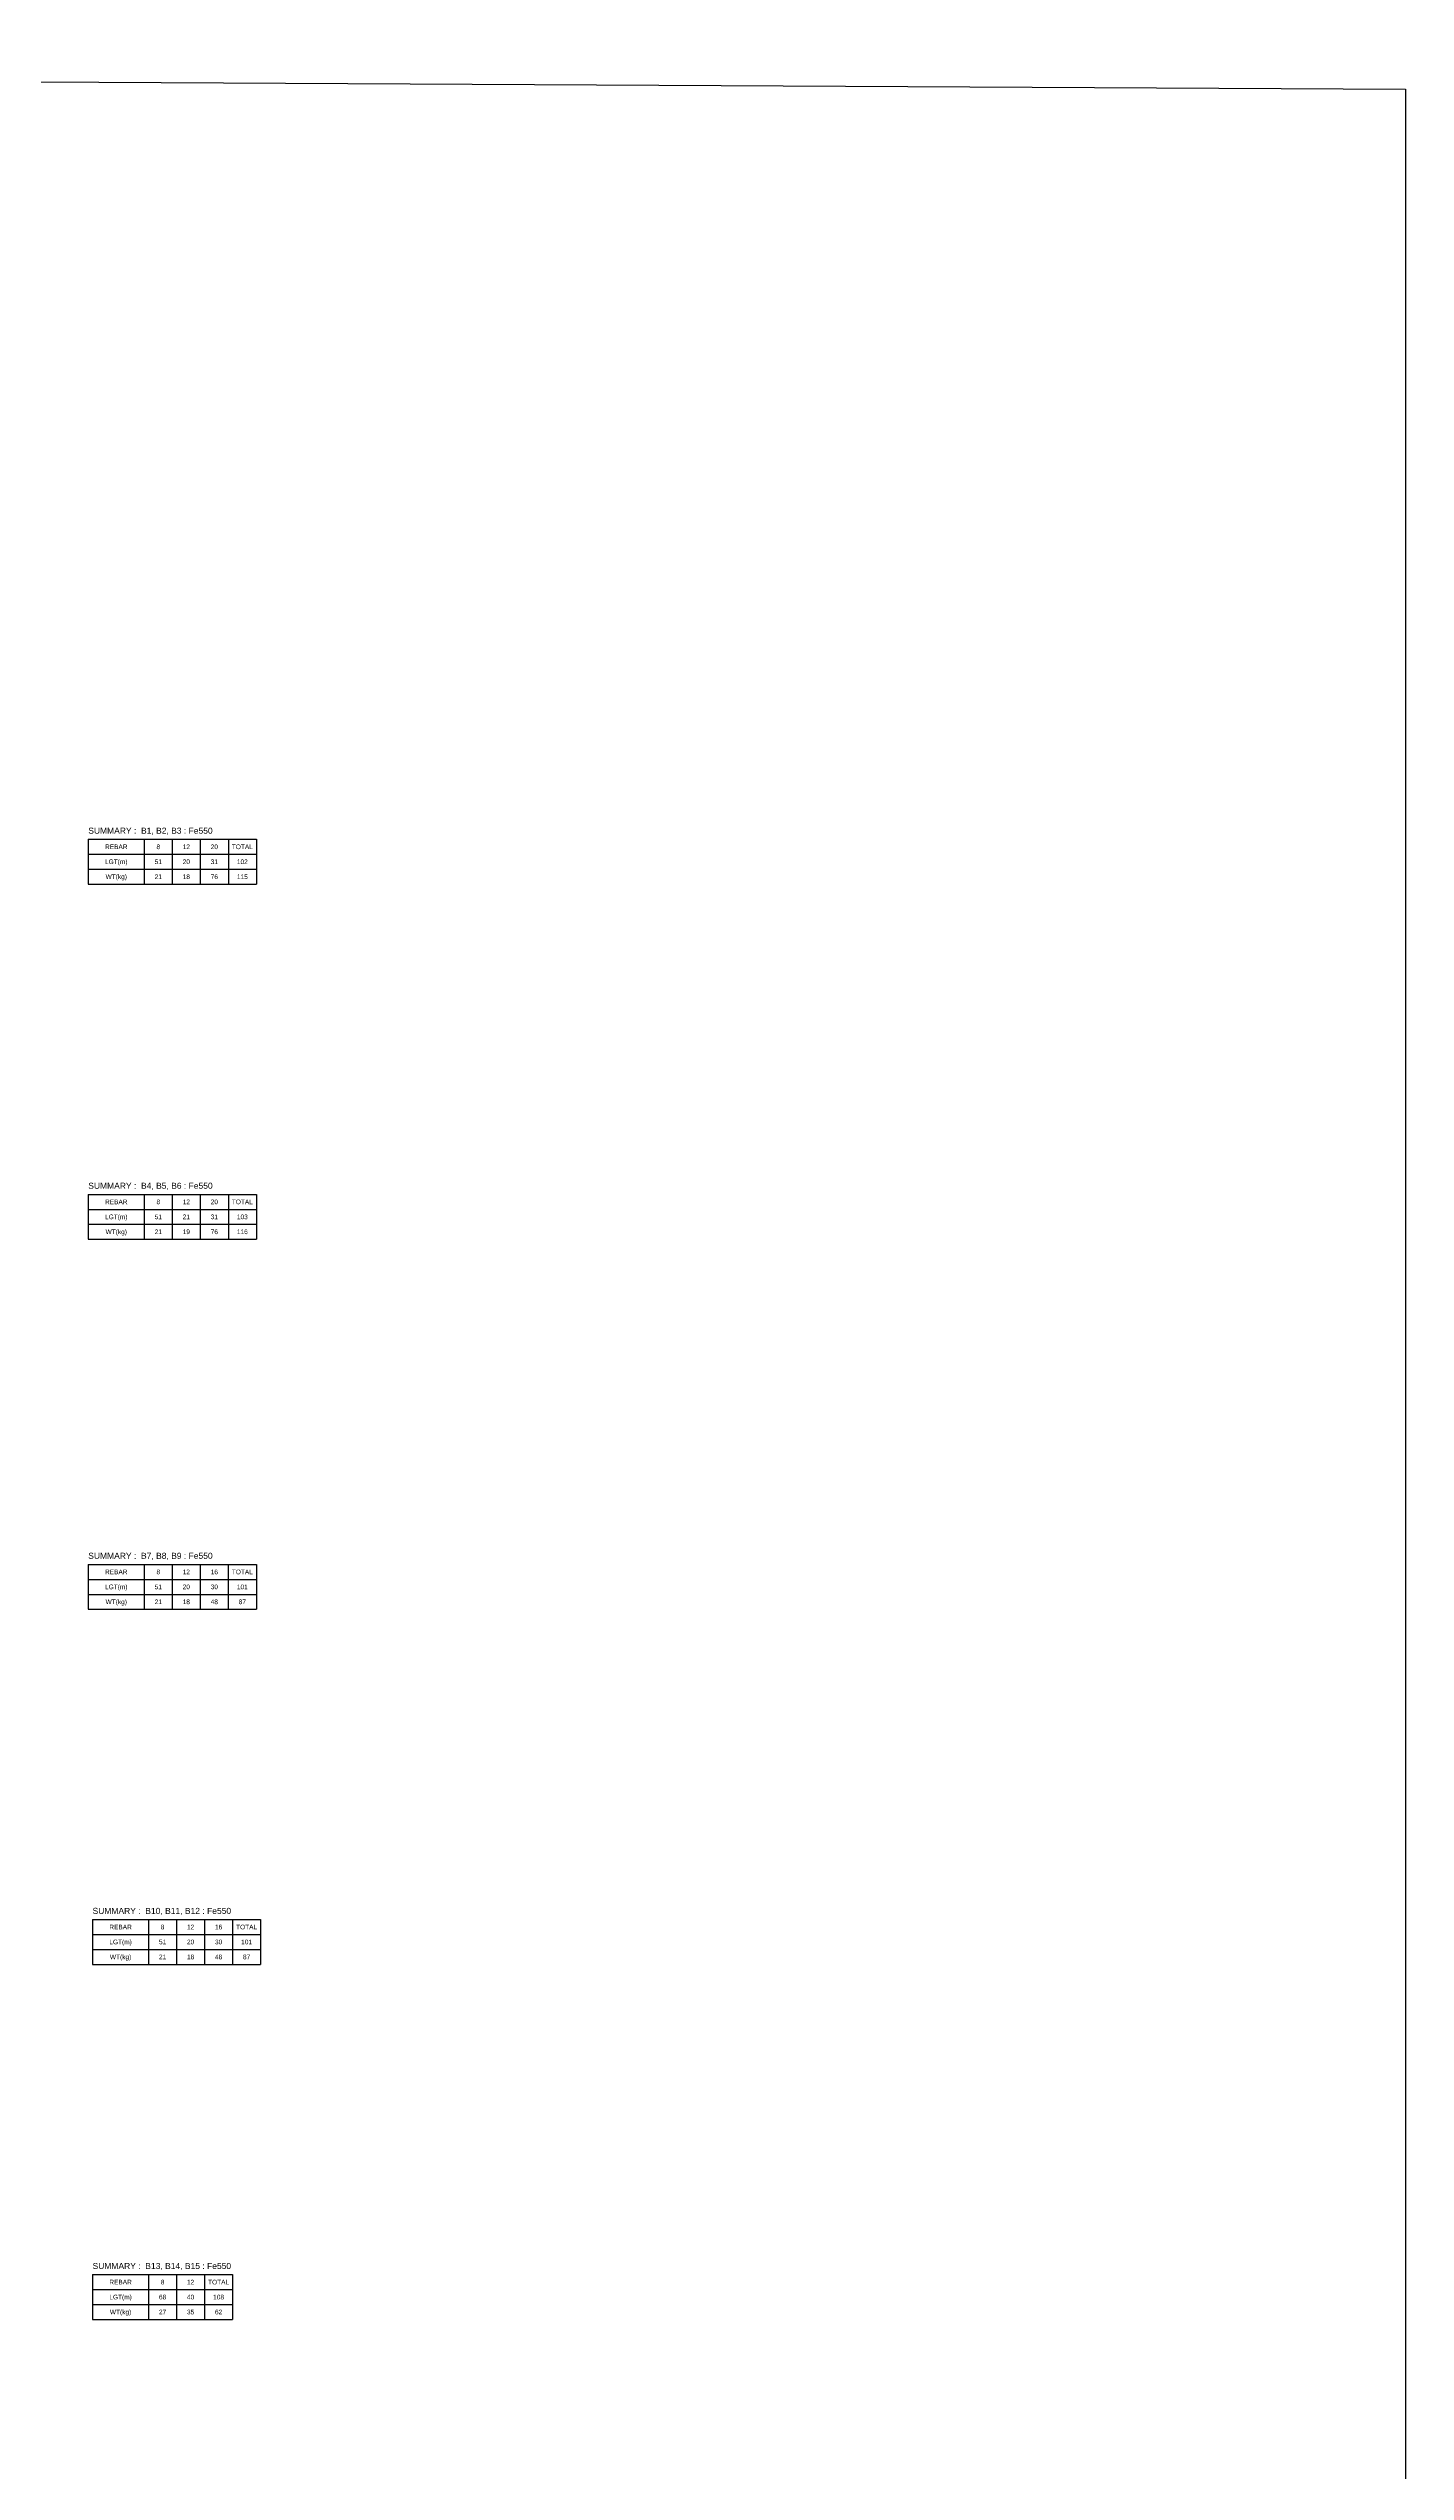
# Model space of a CAD drawing. Header units: inches. Extents: x -816171 to 9366335, y -450961 to 689132.
# Drawn here: x 2841448 to 2914116, y 263185 to 392839 of the extents above; entities that cross this region are included whole.
import ezdxf
from ezdxf.enums import TextEntityAlignment as Align

# ---------------------------------------------------------------- set-up
doc = ezdxf.new("R2010")
doc.units = ezdxf.units.IN
doc.header["$MEASUREMENT"] = 0
for name, color, linetype in [('Schedule Header', 4, 'Continuous'), ('Schedule Line', 60, 'Continuous'), ('Text', 31, 'Continuous')]:
    doc.layers.add(name, color=color, linetype=linetype)
doc.styles.add('SC-SansSerif', font='SansSerif')

msp = doc.modelspace()

# ---------------------------------------------------------------- linework, layer by layer
msp.add_lwpolyline([(2507663.83403, 392838.94799), (2914115.59183, 390657.34345), (2914115.59183, 139178.61934), (2507663.83403, 141360.22388)], close=True)
at = {"layer": 'Schedule Line'}
for p, q in [((2843581.35401, 350521.25141), (2852581.35401, 350521.25141)), ((2843581.35401, 350521.25141), (2843581.35401, 348121.25141)), ((2846581.35401, 350521.25141), (2846581.35401, 348121.25141)), ((2848081.35401, 350521.25141), (2848081.35401, 348121.25141)), ((2849581.35401, 350521.25141), (2849581.35401, 348121.25141)), ((2851081.35401, 350521.25141), (2851081.35401, 348121.25141)), ((2852581.35401, 350521.25141), (2852581.35401, 348121.25141)), ((2843581.35401, 349721.25141), (2852581.35401, 349721.25141)), ((2843581.35401, 348921.25141), (2852581.35401, 348921.25141)), ((2843581.35401, 348121.25141), (2852581.35401, 348121.25141)), ((2843581.35401, 331521.25141), (2852581.35401, 331521.25141)), ((2843581.35401, 331521.25141), (2843581.35401, 329121.25141)), ((2843581.35401, 330721.25141), (2852581.35401, 330721.25141)), ((2846581.35401, 331521.25141), (2846581.35401, 329121.25141)), ((2848081.35401, 331521.25141), (2848081.35401, 329121.25141)), ((2849581.35401, 331521.25141), (2849581.35401, 329121.25141)), ((2851081.35401, 331521.25141), (2851081.35401, 329121.25141)), ((2852581.35401, 331521.25141), (2852581.35401, 329121.25141)), ((2843581.35401, 329921.25141), (2852581.35401, 329921.25141)), ((2843581.35401, 329121.25141), (2852581.35401, 329121.25141)), ((2843580.86342, 311721.25141), (2852580.86342, 311721.25141)), ((2843580.86342, 311721.25141), (2843580.86342, 309321.25141)), ((2846580.86342, 311721.25141), (2846580.86342, 309321.25141)), ((2848080.86342, 311721.25141), (2848080.86342, 309321.25141)), ((2849580.86342, 311721.25141), (2849580.86342, 309321.25141)), ((2851080.86342, 311721.25141), (2851080.86342, 309321.25141)), ((2852580.86342, 311721.25141), (2852580.86342, 309321.25141)), ((2843580.86342, 310921.25141), (2852580.86342, 310921.25141)), ((2843580.86342, 310121.25141), (2852580.86342, 310121.25141)), ((2843580.86342, 309321.25141), (2852580.86342, 309321.25141)), ((2843810.86342, 292721.25141), (2852810.86342, 292721.25141)), ((2843810.86342, 292721.25141), (2843810.86342, 290321.25141)), ((2843810.86342, 291921.25141), (2852810.86342, 291921.25141)), ((2846810.86342, 292721.25141), (2846810.86342, 290321.25141)), ((2848310.86342, 292721.25141), (2848310.86342, 290321.25141)), ((2849810.86342, 292721.25141), (2849810.86342, 290321.25141)), ((2851310.86342, 292721.25141), (2851310.86342, 290321.25141)), ((2852810.86342, 292721.25141), (2852810.86342, 290321.25141)), ((2843810.86342, 291121.25141), (2852810.86342, 291121.25141)), ((2843810.86342, 290321.25141), (2852810.86342, 290321.25141)), ((2843810.86342, 273721.25141), (2851310.86342, 273721.25141)), ((2843810.86342, 273721.25141), (2843810.86342, 271321.25141)), ((2846810.86342, 273721.25141), (2846810.86342, 271321.25141)), ((2848310.86342, 273721.25141), (2848310.86342, 271321.25141)), ((2849810.86342, 273721.25141), (2849810.86342, 271321.25141)), ((2851310.86342, 273721.25141), (2851310.86342, 271321.25141)), ((2843810.86342, 272921.25141), (2851310.86342, 272921.25141)), ((2843810.86342, 272121.25141), (2851310.86342, 272121.25141)), ((2843810.86342, 271321.25141), (2851310.86342, 271321.25141))]:
    msp.add_line(p, q, dxfattribs=at)

# ---------------------------------------------------------------- texts
at = {"layer": 'Schedule Header', "style": 'SC-SansSerif'}
for s, p in [('SUMMARY :  B1, B2, B3 : Fe550', (2843581.35401, 350821.25141)), ('SUMMARY :  B4, B5, B6 : Fe550', (2843581.35401, 331821.25141)), ('SUMMARY :  B7, B8, B9 : Fe550', (2843580.86342, 312021.25141)), ('SUMMARY :  B10, B11, B12 : Fe550', (2843810.86342, 293021.25141)), ('SUMMARY :  B13, B14, B15 : Fe550', (2843810.86342, 274021.25141))]:
    msp.add_text(s, height=325, dxfattribs=at).set_placement(p)
for s, p in [('REBAR', (2845081.35401, 350121.25141)), ('8', (2847331.35401, 350121.25141)), ('12', (2848831.35401, 350121.25141)), ('20', (2850331.35401, 350121.25141)), ('TOTAL', (2851831.35401, 350121.25141)), ('LGT(m)', (2845081.35401, 349321.25141)), ('WT(kg)', (2845081.35401, 348521.25141)), ('REBAR', (2845081.35401, 331121.25141)), ('8', (2847331.35401, 331121.25141)), ('12', (2848831.35401, 331121.25141)), ('20', (2850331.35401, 331121.25141)), ('TOTAL', (2851831.35401, 331121.25141)), ('LGT(m)', (2845081.35401, 330321.25141)), ('WT(kg)', (2845081.35401, 329521.25141)), ('REBAR', (2845080.86342, 311321.25141)), ('8', (2847330.86342, 311321.25141)), ('12', (2848830.86342, 311321.25141)), ('16', (2850330.86342, 311321.25141)), ('TOTAL', (2851830.86342, 311321.25141)), ('LGT(m)', (2845080.86342, 310521.25141)), ('WT(kg)', (2845080.86342, 309721.25141)), ('REBAR', (2845310.86342, 292321.25141)), ('8', (2847560.86342, 292321.25141)), ('12', (2849060.86342, 292321.25141)), ('16', (2850560.86342, 292321.25141)), ('TOTAL', (2852060.86342, 292321.25141)), ('LGT(m)', (2845310.86342, 291521.25141)), ('WT(kg)', (2845310.86342, 290721.25141)), ('REBAR', (2845310.86342, 273321.25141)), ('LGT(m)', (2845310.86342, 272521.25141)), ('8', (2847560.86342, 273321.25141)), ('12', (2849060.86342, 273321.25141)), ('TOTAL', (2850560.86342, 273321.25141)), ('WT(kg)', (2845310.86342, 271721.25141))]:
    msp.add_text(s, height=250, dxfattribs=at).set_placement(p, align=Align.MIDDLE_CENTER)
at = {"layer": 'Text', "style": 'SC-SansSerif'}
for s, p in [('51', (2847331.35401, 349321.25141)), ('20', (2848831.35401, 349321.25141)), ('31', (2850331.35401, 349321.25141)), ('102', (2851831.35401, 349321.25141)), ('21', (2847331.35401, 348521.25141)), ('18', (2848831.35401, 348521.25141)), ('76', (2850331.35401, 348521.25141)), ('115', (2851831.35401, 348521.25141)), ('51', (2847331.35401, 330321.25141)), ('21', (2847331.35401, 329521.25141)), ('21', (2848831.35401, 330321.25141)), ('19', (2848831.35401, 329521.25141)), ('31', (2850331.35401, 330321.25141)), ('76', (2850331.35401, 329521.25141)), ('103', (2851831.35401, 330321.25141)), ('116', (2851831.35401, 329521.25141)), ('51', (2847330.86342, 310521.25141)), ('20', (2848830.86342, 310521.25141)), ('30', (2850330.86342, 310521.25141)), ('101', (2851830.86342, 310521.25141)), ('21', (2847330.86342, 309721.25141)), ('18', (2848830.86342, 309721.25141)), ('48', (2850330.86342, 309721.25141)), ('87', (2851830.86342, 309721.25141)), ('51', (2847560.86342, 291521.25141)), ('21', (2847560.86342, 290721.25141)), ('20', (2849060.86342, 291521.25141)), ('18', (2849060.86342, 290721.25141)), ('48', (2850560.86342, 290721.25141)), ('30', (2850560.86342, 291521.25141)), ('101', (2852060.86342, 291521.25141)), ('87', (2852060.86342, 290721.25141)), ('68', (2847560.86342, 272521.25141)), ('40', (2849060.86342, 272521.25141)), ('108', (2850560.86342, 272521.25141)), ('27', (2847560.86342, 271721.25141)), ('35', (2849060.86342, 271721.25141)), ('62', (2850560.86342, 271721.25141))]:
    msp.add_text(s, height=250, dxfattribs=at).set_placement(p, align=Align.MIDDLE_CENTER)

doc.saveas('drawing.dxf')
